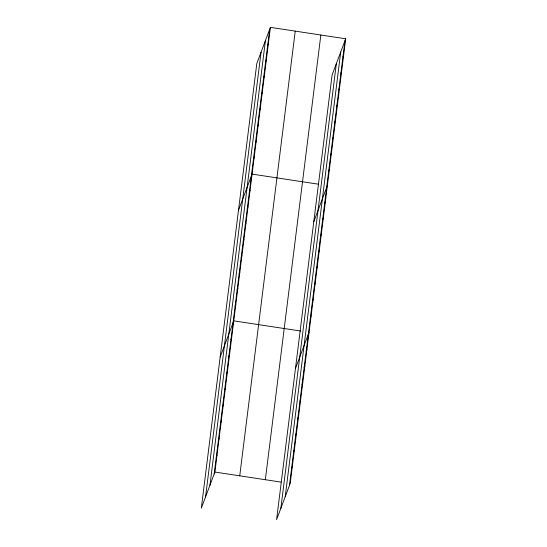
<?xml version="1.0" encoding="UTF-8"?>
<svg xmlns="http://www.w3.org/2000/svg" width="547" height="547" viewBox="0 0 547 547"><rect width="100%" height="100%" fill="white"/><g stroke="black" fill="none" stroke-linecap="round" stroke-linejoin="round"><path stroke-width="0.82" d="M205.556 496.915L261.056 52.211M209.932 485.278L265.432 40.574M214.171 473.989L269.671 29.285M270.403 27.35L256.81 63.5L201.31 508.204L214.903 472.054L270.403 27.35L345.69 38.796L290.19 483.5L276.597 519.65L332.097 74.946L345.69 38.796M239.743 475.835L295.243 31.124M265.343 479.726L320.843 35.015M280.843 508.361L336.343 63.65M285.219 496.724L340.719 52.02M289.459 485.435L344.959 40.724M267.64 45.586L268.365 43.657M265.603 61.893L266.327 59.965M263.572 78.2L264.297 76.265M261.534 94.508L262.259 92.573M259.497 110.809L260.228 108.88M257.466 127.116L258.191 125.188M255.428 143.423L256.153 141.488M253.391 159.731L254.123 157.796M238.499 210.253L252.085 174.103L318.265 184.161M249.323 192.339L250.047 190.411M247.292 208.646L248.017 206.711M245.254 224.954L245.979 223.019M243.217 241.261L243.948 239.326M241.186 257.562L241.911 255.634M239.148 273.869L239.873 271.941M237.111 290.177L237.842 288.242M235.08 306.484L235.805 304.549M220.181 357.006L233.767 320.857L300.775 331.044M230.95 339.584L231.675 337.656M228.851 356.391L229.576 354.456M342.928 57.032L343.653 55.103M226.752 373.191L227.477 371.256M340.89 73.339L341.615 71.404M224.66 389.99L225.385 388.055M338.86 89.646L339.584 87.711M222.561 406.79L223.285 404.855M336.822 105.947L337.547 104.019M220.462 423.59L221.193 421.655M334.785 122.255L335.516 120.326M218.369 440.39L219.094 438.455M332.754 138.562L333.479 136.627M216.27 457.189L216.995 455.254M330.716 154.869L331.441 152.934M328.679 171.17L329.41 169.242M313.787 221.699L327.373 185.549M324.61 203.785L325.335 201.85M322.58 220.092L323.304 218.157M320.542 236.4L321.267 234.465M318.504 252.7L319.236 250.772M316.474 269.008L317.198 267.08M314.436 285.315L315.161 283.38M312.399 301.623L313.13 299.688M310.368 317.923L311.093 315.995M295.469 368.452L309.055 332.303M306.238 351.03L306.963 349.102M304.139 367.83L304.864 365.902M302.04 384.63L302.764 382.702M299.947 401.43L300.672 399.501M297.848 418.229L298.573 416.301M295.749 435.029L296.481 433.101M293.657 451.829L294.382 449.901M291.558 468.629L292.283 466.7M214.903 472.054L281.076 482.112"/></g></svg>
